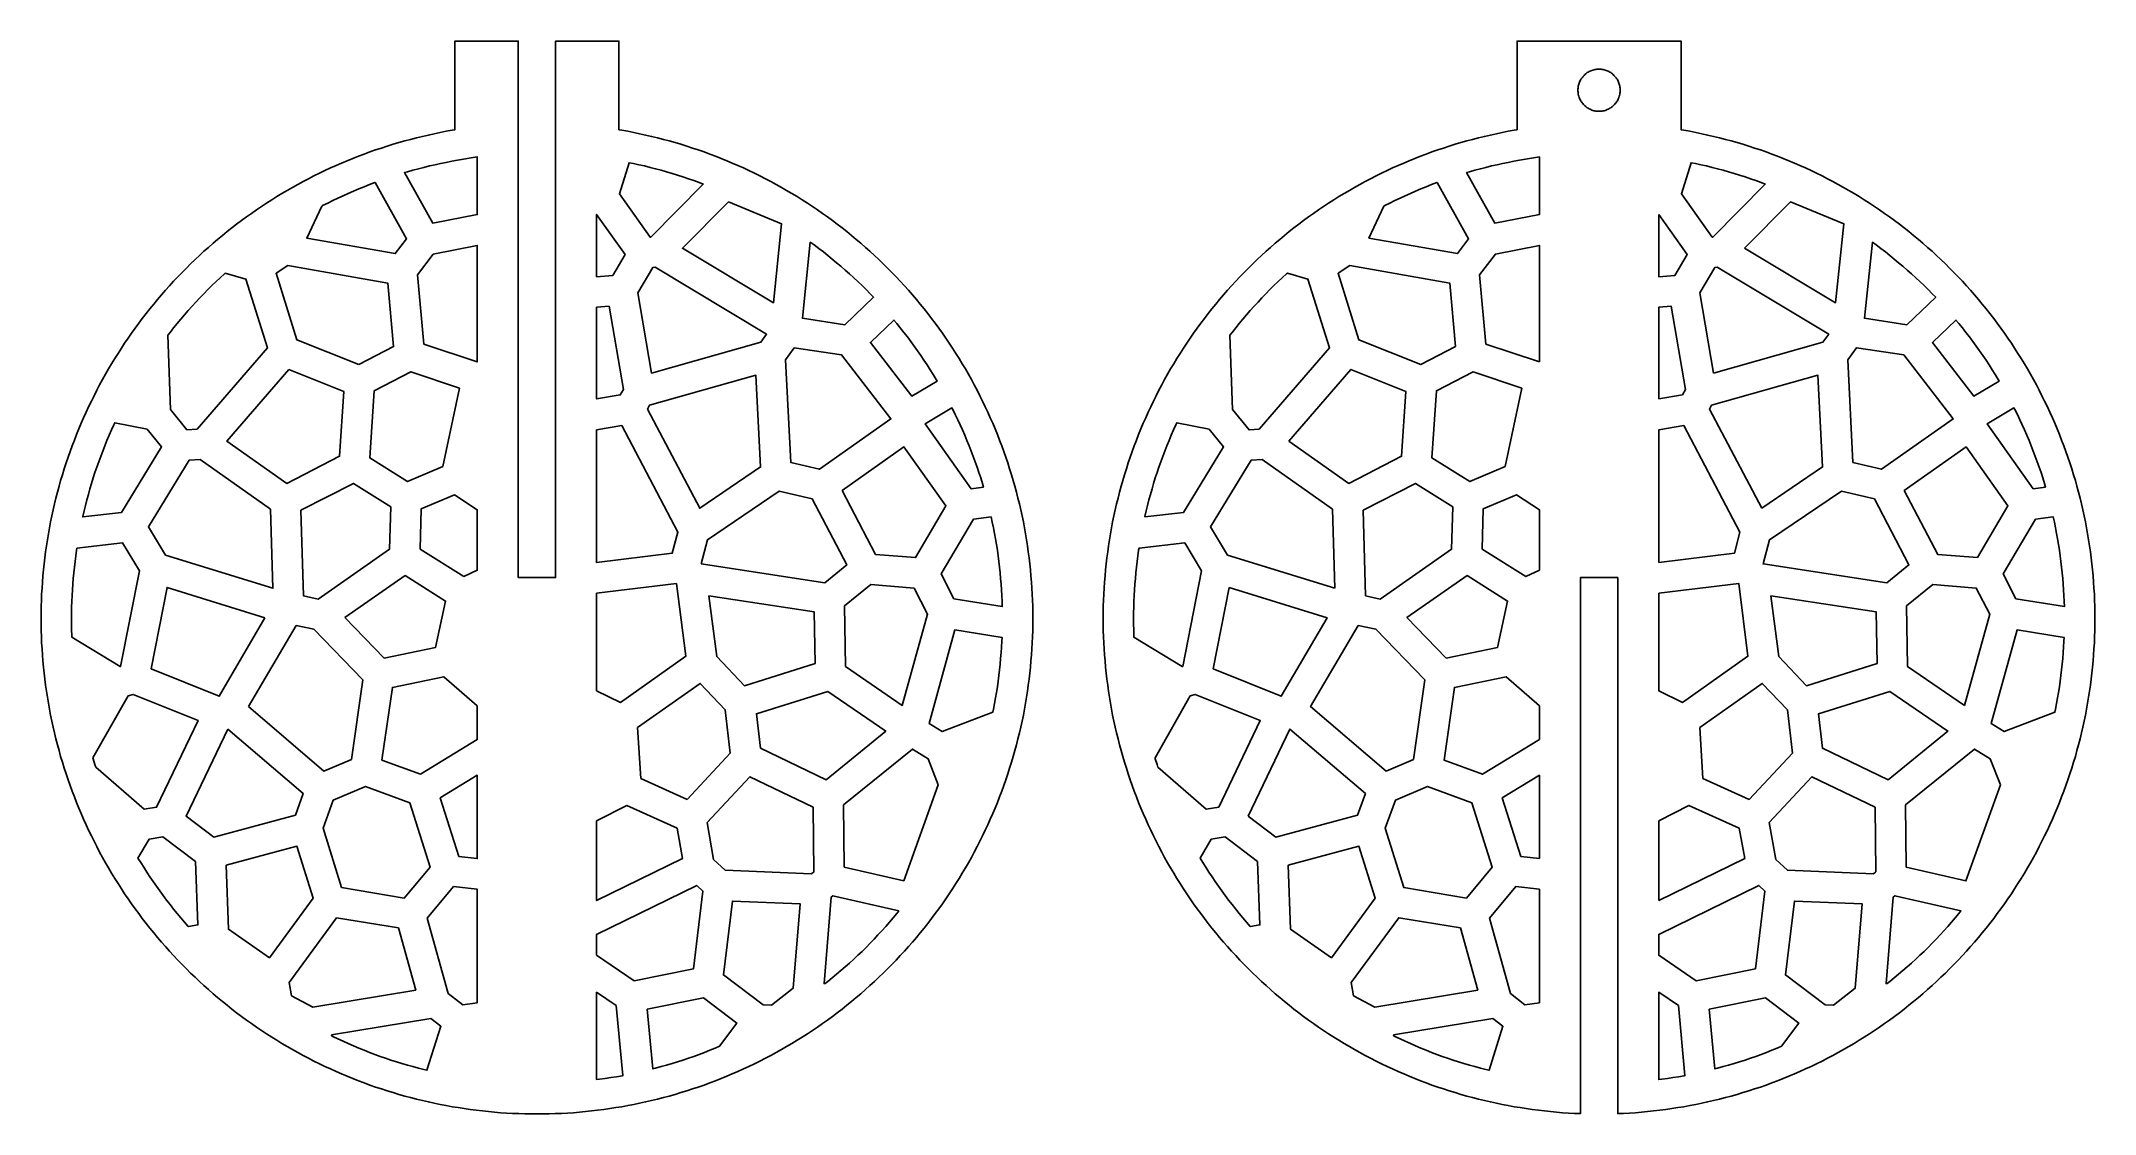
# Model space of a CAD drawing. Header units: millimetres. Extents: x -42 to 133, y -42 to 49.
import ezdxf

# ---------------------------------------------------------------- set-up
doc = ezdxf.new("R2010")
doc.units = ezdxf.units.MM
doc.layers.add('CUT', color=1, linetype='Continuous')

msp = doc.modelspace()

# ---------------------------------------------------------------- linework, layer by layer
at = {"layer": 'CUT'}
for points in [[(42.29, -1.56), (42.27, -2.08), (42.24, -2.6), (42.21, -3.11), (42.16, -3.63), (42.12, -4.15), (42.06, -4.66), (42, -5.18), (41.93, -5.7), (41.86, -6.21), (41.78, -6.72), (41.7, -7.24), (41.61, -7.75), (41.51, -8.26), (41.4, -8.76), (41.29, -9.27), (41.17, -9.78), (41.05, -10.28), (40.92, -10.79), (40.79, -11.29), (40.65, -11.79), (40.5, -12.28), (40.34, -12.78), (40.18, -13.28), (40.02, -13.77), (39.85, -14.26), (39.67, -14.75), (39.48, -15.23), (39.29, -15.71), (39.1, -16.2), (38.9, -16.67), (38.69, -17.15), (38.48, -17.62), (38.26, -18.09), (38.03, -18.56), (37.8, -19.03), (37.56, -19.49), (37.32, -19.95), (37.08, -20.41), (36.82, -20.86), (36.56, -21.31), (36.3, -21.76), (36.03, -22.2), (35.75, -22.64), (35.47, -23.08), (35.19, -23.51), (34.9, -23.94), (34.6, -24.37), (34.3, -24.79), (33.99, -25.21), (33.68, -25.63), (33.36, -26.04), (33.04, -26.44), (32.71, -26.85), (32.38, -27.25), (32.05, -27.64), (31.7, -28.03), (31.36, -28.42), (31.01, -28.8), (30.65, -29.18), (30.29, -29.56), (29.92, -29.92), (29.56, -30.29), (29.18, -30.65), (28.8, -31.01), (28.42, -31.36), (28.03, -31.7), (27.64, -32.05), (27.25, -32.38), (26.85, -32.71), (26.44, -33.04), (26.04, -33.36), (25.63, -33.68), (25.21, -33.99), (24.79, -34.3), (24.37, -34.6), (23.94, -34.9), (23.51, -35.19), (23.08, -35.47), (22.64, -35.75), (22.2, -36.03), (21.76, -36.3), (21.31, -36.56), (20.86, -36.82), (20.41, -37.08), (19.95, -37.32), (19.49, -37.56), (19.03, -37.8), (18.56, -38.03), (18.09, -38.26), (17.62, -38.48), (17.15, -38.69), (16.67, -38.9), (16.2, -39.1), (15.71, -39.29), (15.23, -39.48), (14.75, -39.67), (14.26, -39.85), (13.77, -40.02), (13.28, -40.18), (12.78, -40.34), (12.28, -40.5), (11.79, -40.65), (11.29, -40.79), (10.79, -40.92), (10.28, -41.05), (9.78, -41.17), (9.27, -41.29), (8.76, -41.4), (8.26, -41.51), (7.75, -41.61), (7.24, -41.7), (6.72, -41.78), (6.21, -41.86), (5.7, -41.93), (5.18, -42), (4.66, -42.06), (4.15, -42.12), (3.63, -42.16), (3.11, -42.21), (2.6, -42.24), (2.08, -42.27), (1.56, -42.29), (1.04, -42.31), (0.52, -42.32), (0, -42.32), (-0.52, -42.32), (-1.04, -42.31), (-1.56, -42.29), (-2.08, -42.27), (-2.6, -42.24), (-3.11, -42.21), (-3.63, -42.16), (-4.15, -42.12), (-4.66, -42.06), (-5.18, -42), (-5.7, -41.93), (-6.21, -41.86), (-6.72, -41.78), (-7.24, -41.7), (-7.75, -41.61), (-8.26, -41.51), (-8.76, -41.4), (-9.27, -41.29), (-9.78, -41.17), (-10.28, -41.05), (-10.79, -40.92), (-11.29, -40.79), (-11.79, -40.65), (-12.28, -40.5), (-12.78, -40.34), (-13.28, -40.18), (-13.77, -40.02), (-14.26, -39.85), (-14.75, -39.67), (-15.23, -39.48), (-15.71, -39.29), (-16.2, -39.1), (-16.67, -38.9), (-17.15, -38.69), (-17.62, -38.48), (-18.09, -38.26), (-18.56, -38.03), (-19.03, -37.8), (-19.49, -37.56), (-19.95, -37.32), (-20.41, -37.08), (-20.86, -36.82), (-21.31, -36.56), (-21.76, -36.3), (-22.2, -36.03), (-22.64, -35.75), (-23.08, -35.47), (-23.51, -35.19), (-23.94, -34.9), (-24.37, -34.6), (-24.79, -34.3), (-25.21, -33.99), (-25.63, -33.68), (-26.04, -33.36), (-26.44, -33.04), (-26.85, -32.71), (-27.25, -32.38), (-27.64, -32.05), (-28.03, -31.7), (-28.42, -31.36), (-28.8, -31.01), (-29.18, -30.65), (-29.56, -30.29), (-29.92, -29.92), (-30.29, -29.56), (-30.65, -29.18), (-31.01, -28.8), (-31.36, -28.42), (-31.7, -28.03), (-32.05, -27.64), (-32.38, -27.25), (-32.71, -26.85), (-33.04, -26.44), (-33.36, -26.04), (-33.68, -25.63), (-33.99, -25.21), (-34.3, -24.79), (-34.6, -24.37), (-34.9, -23.94), (-35.19, -23.51), (-35.47, -23.08), (-35.75, -22.64), (-36.03, -22.2), (-36.3, -21.76), (-36.56, -21.31), (-36.82, -20.86), (-37.08, -20.41), (-37.32, -19.95), (-37.56, -19.49), (-37.8, -19.03), (-38.03, -18.56), (-38.26, -18.09), (-38.48, -17.62), (-38.69, -17.15), (-38.9, -16.67), (-39.1, -16.2), (-39.29, -15.71), (-39.48, -15.23), (-39.67, -14.75), (-39.85, -14.26), (-40.02, -13.77), (-40.18, -13.28), (-40.34, -12.78), (-40.5, -12.28), (-40.65, -11.79), (-40.79, -11.29), (-40.92, -10.79), (-41.05, -10.28), (-41.17, -9.78), (-41.29, -9.27), (-41.4, -8.76), (-41.51, -8.26), (-41.61, -7.75), (-41.7, -7.24), (-41.78, -6.72), (-41.86, -6.21), (-41.93, -5.7), (-42, -5.18), (-42.06, -4.66), (-42.12, -4.15), (-42.16, -3.63), (-42.21, -3.11), (-42.24, -2.6), (-42.27, -2.08), (-42.29, -1.56), (-42.31, -1.04), (-42.32, -0.52), (-42.32, 0), (-42.32, 0.52), (-42.31, 1.04), (-42.29, 1.56), (-42.27, 2.08), (-42.24, 2.6), (-42.21, 3.11), (-42.16, 3.63), (-42.12, 4.15), (-42.06, 4.66), (-42, 5.18), (-41.93, 5.7), (-41.86, 6.21), (-41.78, 6.72), (-41.7, 7.24), (-41.61, 7.75), (-41.51, 8.26), (-41.4, 8.76), (-41.29, 9.27), (-41.17, 9.78), (-41.05, 10.28), (-40.92, 10.79), (-40.79, 11.29), (-40.65, 11.79), (-40.5, 12.28), (-40.34, 12.78), (-40.18, 13.28), (-40.02, 13.77), (-39.85, 14.26), (-39.67, 14.75), (-39.48, 15.23), (-39.29, 15.71), (-39.1, 16.2), (-38.9, 16.67), (-38.69, 17.15), (-38.48, 17.62), (-38.26, 18.09), (-38.03, 18.56), (-37.8, 19.03), (-37.56, 19.49), (-37.32, 19.95), (-37.08, 20.41), (-36.82, 20.86), (-36.56, 21.31), (-36.3, 21.76), (-36.03, 22.2), (-35.75, 22.64), (-35.47, 23.08), (-35.19, 23.51), (-34.9, 23.94), (-34.6, 24.37), (-34.3, 24.79), (-33.99, 25.21), (-33.68, 25.63), (-33.36, 26.04), (-33.04, 26.44), (-32.71, 26.85), (-32.38, 27.25), (-32.05, 27.64), (-31.7, 28.03), (-31.36, 28.42), (-31.01, 28.8), (-30.65, 29.18), (-30.29, 29.56), (-29.92, 29.92), (-29.56, 30.29), (-29.18, 30.65), (-28.8, 31.01), (-28.42, 31.36), (-28.03, 31.7), (-27.64, 32.05), (-27.25, 32.38), (-26.85, 32.71), (-26.44, 33.04), (-26.04, 33.36), (-25.63, 33.68), (-25.21, 33.99), (-24.79, 34.3), (-24.37, 34.6), (-23.94, 34.9), (-23.51, 35.19), (-23.08, 35.47), (-22.64, 35.75), (-22.2, 36.03), (-21.76, 36.3), (-21.31, 36.56), (-20.86, 36.82), (-20.41, 37.08), (-19.95, 37.32), (-19.49, 37.56), (-19.03, 37.8), (-18.56, 38.03), (-18.09, 38.26), (-17.62, 38.48), (-17.15, 38.69), (-16.67, 38.9), (-16.2, 39.1), (-15.71, 39.29), (-15.23, 39.48), (-14.75, 39.67), (-14.26, 39.85), (-13.77, 40.02), (-13.28, 40.18), (-12.78, 40.34), (-12.28, 40.5), (-11.79, 40.65), (-11.29, 40.79), (-10.79, 40.92), (-10.28, 41.05), (-9.78, 41.17), (-9.27, 41.29), (-8.76, 41.4), (-8.26, 41.51), (-7.75, 41.61), (-7.24, 41.7), (-7, 41.74), (-7, 49.32), (-1.59, 49.32), (-1.59, 3.5), (1.59, 3.5), (1.59, 49.32), (7, 49.32), (7, 41.74), (7.24, 41.7), (7.75, 41.61), (8.26, 41.51), (8.76, 41.4), (9.27, 41.29), (9.78, 41.17), (10.28, 41.05), (10.79, 40.92), (11.29, 40.79), (11.79, 40.65), (12.28, 40.5), (12.78, 40.34), (13.28, 40.18), (13.77, 40.02), (14.26, 39.85), (14.75, 39.67), (15.23, 39.48), (15.71, 39.29), (16.2, 39.1), (16.67, 38.9), (17.15, 38.69), (17.62, 38.48), (18.09, 38.26), (18.56, 38.03), (19.03, 37.8), (19.49, 37.56), (19.95, 37.32), (20.41, 37.08), (20.86, 36.82), (21.31, 36.56), (21.76, 36.3), (22.2, 36.03), (22.64, 35.75), (23.08, 35.47), (23.51, 35.19), (23.94, 34.9), (24.37, 34.6), (24.79, 34.3), (25.21, 33.99), (25.63, 33.68), (26.04, 33.36), (26.44, 33.04), (26.85, 32.71), (27.25, 32.38), (27.64, 32.05), (28.03, 31.7), (28.42, 31.36), (28.8, 31.01), (29.18, 30.65), (29.56, 30.29), (29.92, 29.92), (30.29, 29.56), (30.65, 29.18), (31.01, 28.8), (31.36, 28.42), (31.7, 28.03), (32.05, 27.64), (32.38, 27.25), (32.71, 26.85), (33.04, 26.44), (33.36, 26.04), (33.68, 25.63), (33.99, 25.21), (34.3, 24.79), (34.6, 24.37), (34.9, 23.94), (35.19, 23.51), (35.47, 23.08), (35.75, 22.64), (36.03, 22.2), (36.3, 21.76), (36.56, 21.31), (36.82, 20.86), (37.08, 20.41), (37.32, 19.95), (37.56, 19.49), (37.8, 19.03), (38.03, 18.56), (38.26, 18.09), (38.48, 17.62), (38.69, 17.15), (38.9, 16.67), (39.1, 16.2), (39.29, 15.71), (39.48, 15.23), (39.67, 14.75), (39.85, 14.26), (40.02, 13.77), (40.18, 13.28), (40.34, 12.78), (40.5, 12.28), (40.65, 11.79), (40.79, 11.29), (40.92, 10.79), (41.05, 10.28), (41.17, 9.78), (41.29, 9.27), (41.4, 8.76), (41.51, 8.26), (41.61, 7.75), (41.7, 7.24), (41.78, 6.72), (41.86, 6.21), (41.93, 5.7), (42, 5.18), (42.06, 4.66), (42.12, 4.15), (42.16, 3.63), (42.21, 3.11), (42.24, 2.6), (42.27, 2.08), (42.29, 1.56), (42.31, 1.04), (42.32, 0.52), (42.32, 0), (42.32, -0.52), (42.31, -1.04), (42.29, -1.56)], [(132.91, -2.08), (132.88, -2.6), (132.85, -3.11), (132.8, -3.63), (132.76, -4.15), (132.7, -4.66), (132.64, -5.18), (132.57, -5.7), (132.5, -6.21), (132.42, -6.72), (132.34, -7.24), (132.25, -7.75), (132.15, -8.26), (132.04, -8.76), (131.93, -9.27), (131.81, -9.78), (131.69, -10.28), (131.56, -10.79), (131.43, -11.29), (131.29, -11.79), (131.14, -12.28), (130.98, -12.78), (130.82, -13.28), (130.66, -13.77), (130.49, -14.26), (130.31, -14.75), (130.12, -15.23), (129.93, -15.71), (129.74, -16.2), (129.54, -16.67), (129.33, -17.15), (129.12, -17.62), (128.9, -18.09), (128.67, -18.56), (128.44, -19.03), (128.2, -19.49), (127.96, -19.95), (127.72, -20.41), (127.46, -20.86), (127.2, -21.31), (126.94, -21.76), (126.67, -22.2), (126.39, -22.64), (126.11, -23.08), (125.83, -23.51), (125.54, -23.94), (125.24, -24.37), (124.94, -24.79), (124.63, -25.21), (124.32, -25.63), (124, -26.04), (123.68, -26.44), (123.35, -26.85), (123.02, -27.25), (122.69, -27.64), (122.34, -28.03), (122, -28.42), (121.65, -28.8), (121.29, -29.18), (120.93, -29.56), (120.56, -29.92), (120.2, -30.29), (119.82, -30.65), (119.44, -31.01), (119.06, -31.36), (118.67, -31.7), (118.28, -32.05), (117.89, -32.38), (117.49, -32.71), (117.08, -33.04), (116.68, -33.36), (116.27, -33.68), (115.85, -33.99), (115.43, -34.3), (115.01, -34.6), (114.58, -34.9), (114.15, -35.19), (113.72, -35.47), (113.28, -35.75), (112.84, -36.03), (112.4, -36.3), (111.95, -36.56), (111.5, -36.82), (111.05, -37.08), (110.59, -37.32), (110.13, -37.56), (109.67, -37.8), (109.2, -38.03), (108.73, -38.26), (108.26, -38.48), (107.79, -38.69), (107.31, -38.9), (106.84, -39.1), (106.35, -39.29), (105.87, -39.48), (105.39, -39.67), (104.9, -39.85), (104.41, -40.02), (103.92, -40.18), (103.42, -40.34), (102.92, -40.5), (102.43, -40.65), (101.93, -40.79), (101.43, -40.92), (100.92, -41.05), (100.42, -41.17), (99.91, -41.29), (99.4, -41.4), (98.9, -41.51), (98.39, -41.61), (97.88, -41.7), (97.36, -41.78), (96.85, -41.86), (96.34, -41.93), (95.82, -42), (95.3, -42.06), (94.79, -42.12), (94.27, -42.16), (93.75, -42.21), (93.24, -42.24), (92.72, -42.27), (92.23, -42.29), (92.23, 3.5), (89.05, 3.5), (89.05, -42.29), (88.56, -42.27), (88.04, -42.24), (87.53, -42.21), (87.01, -42.16), (86.49, -42.12), (85.98, -42.06), (85.46, -42), (84.94, -41.93), (84.43, -41.86), (83.92, -41.78), (83.4, -41.7), (82.89, -41.61), (82.38, -41.51), (81.88, -41.4), (81.37, -41.29), (80.86, -41.17), (80.36, -41.05), (79.85, -40.92), (79.35, -40.79), (78.85, -40.65), (78.36, -40.5), (77.86, -40.34), (77.36, -40.18), (76.87, -40.02), (76.38, -39.85), (75.89, -39.67), (75.41, -39.48), (74.93, -39.29), (74.44, -39.1), (73.97, -38.9), (73.49, -38.69), (73.02, -38.48), (72.55, -38.26), (72.08, -38.03), (71.61, -37.8), (71.15, -37.56), (70.69, -37.32), (70.23, -37.08), (69.78, -36.82), (69.33, -36.56), (68.88, -36.3), (68.44, -36.03), (68, -35.75), (67.56, -35.47), (67.13, -35.19), (66.7, -34.9), (66.27, -34.6), (65.85, -34.3), (65.43, -33.99), (65.01, -33.68), (64.6, -33.36), (64.2, -33.04), (63.79, -32.71), (63.39, -32.38), (63, -32.05), (62.61, -31.7), (62.22, -31.36), (61.84, -31.01), (61.46, -30.65), (61.08, -30.29), (60.72, -29.92), (60.35, -29.56), (59.99, -29.18), (59.63, -28.8), (59.28, -28.42), (58.94, -28.03), (58.59, -27.64), (58.26, -27.25), (57.93, -26.85), (57.6, -26.44), (57.28, -26.04), (56.96, -25.63), (56.65, -25.21), (56.34, -24.79), (56.04, -24.37), (55.74, -23.94), (55.45, -23.51), (55.17, -23.08), (54.89, -22.64), (54.61, -22.2), (54.34, -21.76), (54.08, -21.31), (53.82, -20.86), (53.56, -20.41), (53.32, -19.95), (53.08, -19.49), (52.84, -19.03), (52.61, -18.56), (52.38, -18.09), (52.16, -17.62), (51.95, -17.15), (51.74, -16.67), (51.54, -16.2), (51.35, -15.71), (51.16, -15.23), (50.97, -14.75), (50.79, -14.26), (50.62, -13.77), (50.46, -13.28), (50.3, -12.78), (50.14, -12.28), (49.99, -11.79), (49.85, -11.29), (49.72, -10.79), (49.59, -10.28), (49.47, -9.78), (49.35, -9.27), (49.24, -8.76), (49.13, -8.26), (49.03, -7.75), (48.94, -7.24), (48.86, -6.72), (48.78, -6.21), (48.71, -5.7), (48.64, -5.18), (48.58, -4.66), (48.52, -4.15), (48.48, -3.63), (48.43, -3.11), (48.4, -2.6), (48.37, -2.08), (48.35, -1.56), (48.33, -1.04), (48.32, -0.52), (48.32, 0), (48.32, 0.52), (48.33, 1.04), (48.35, 1.56), (48.37, 2.08), (48.4, 2.6), (48.43, 3.11), (48.48, 3.63), (48.52, 4.15), (48.58, 4.66), (48.64, 5.18), (48.71, 5.7), (48.78, 6.21), (48.86, 6.72), (48.94, 7.24), (49.03, 7.75), (49.13, 8.26), (49.24, 8.76), (49.35, 9.27), (49.47, 9.78), (49.59, 10.28), (49.72, 10.79), (49.85, 11.29), (49.99, 11.79), (50.14, 12.28), (50.3, 12.78), (50.46, 13.28), (50.62, 13.77), (50.79, 14.26), (50.97, 14.75), (51.16, 15.23), (51.35, 15.71), (51.54, 16.2), (51.74, 16.67), (51.95, 17.15), (52.16, 17.62), (52.38, 18.09), (52.61, 18.56), (52.84, 19.03), (53.08, 19.49), (53.32, 19.95), (53.56, 20.41), (53.82, 20.86), (54.08, 21.31), (54.34, 21.76), (54.61, 22.2), (54.89, 22.64), (55.17, 23.08), (55.45, 23.51), (55.74, 23.94), (56.04, 24.37), (56.34, 24.79), (56.65, 25.21), (56.96, 25.63), (57.28, 26.04), (57.6, 26.44), (57.93, 26.85), (58.26, 27.25), (58.59, 27.64), (58.94, 28.03), (59.28, 28.42), (59.63, 28.8), (59.99, 29.18), (60.35, 29.56), (60.72, 29.92), (61.08, 30.29), (61.46, 30.65), (61.84, 31.01), (62.22, 31.36), (62.61, 31.7), (63, 32.05), (63.39, 32.38), (63.79, 32.71), (64.2, 33.04), (64.6, 33.36), (65.01, 33.68), (65.43, 33.99), (65.85, 34.3), (66.27, 34.6), (66.7, 34.9), (67.13, 35.19), (67.56, 35.47), (68, 35.75), (68.44, 36.03), (68.88, 36.3), (69.33, 36.56), (69.78, 36.82), (70.23, 37.08), (70.69, 37.32), (71.15, 37.56), (71.61, 37.8), (72.08, 38.03), (72.55, 38.26), (73.02, 38.48), (73.49, 38.69), (73.97, 38.9), (74.44, 39.1), (74.93, 39.29), (75.41, 39.48), (75.89, 39.67), (76.38, 39.85), (76.87, 40.02), (77.36, 40.18), (77.86, 40.34), (78.36, 40.5), (78.85, 40.65), (79.35, 40.79), (79.85, 40.92), (80.36, 41.05), (80.86, 41.17), (81.37, 41.29), (81.88, 41.4), (82.38, 41.51), (82.89, 41.61), (83.4, 41.7), (83.64, 41.74), (83.64, 49.32), (97.64, 49.32), (97.64, 41.74), (97.88, 41.7), (98.39, 41.61), (98.9, 41.51), (99.4, 41.4), (99.91, 41.29), (100.42, 41.17), (100.92, 41.05), (101.43, 40.92), (101.93, 40.79), (102.43, 40.65), (102.92, 40.5), (103.42, 40.34), (103.92, 40.18), (104.41, 40.02), (104.9, 39.85), (105.39, 39.67), (105.87, 39.48), (106.35, 39.29), (106.84, 39.1), (107.31, 38.9), (107.79, 38.69), (108.26, 38.48), (108.73, 38.26), (109.2, 38.03), (109.67, 37.8), (110.13, 37.56), (110.59, 37.32), (111.05, 37.08), (111.5, 36.82), (111.95, 36.56), (112.4, 36.3), (112.84, 36.03), (113.28, 35.75), (113.72, 35.47), (114.15, 35.19), (114.58, 34.9), (115.01, 34.6), (115.43, 34.3), (115.85, 33.99), (116.27, 33.68), (116.68, 33.36), (117.08, 33.04), (117.49, 32.71), (117.89, 32.38), (118.28, 32.05), (118.67, 31.7), (119.06, 31.36), (119.44, 31.01), (119.82, 30.65), (120.2, 30.29), (120.56, 29.92), (120.93, 29.56), (121.29, 29.18), (121.65, 28.8), (122, 28.42), (122.34, 28.03), (122.69, 27.64), (123.02, 27.25), (123.35, 26.85), (123.68, 26.44), (124, 26.04), (124.32, 25.63), (124.63, 25.21), (124.94, 24.79), (125.24, 24.37), (125.54, 23.94), (125.83, 23.51), (126.11, 23.08), (126.39, 22.64), (126.67, 22.2), (126.94, 21.76), (127.2, 21.31), (127.46, 20.86), (127.72, 20.41), (127.96, 19.95), (128.2, 19.49), (128.44, 19.03), (128.67, 18.56), (128.9, 18.09), (129.12, 17.62), (129.33, 17.15), (129.54, 16.67), (129.74, 16.2), (129.93, 15.71), (130.12, 15.23), (130.31, 14.75), (130.49, 14.26), (130.66, 13.77), (130.82, 13.28), (130.98, 12.78), (131.14, 12.28), (131.29, 11.79), (131.43, 11.29), (131.56, 10.79), (131.69, 10.28), (131.81, 9.78), (131.93, 9.27), (132.04, 8.76), (132.15, 8.26), (132.25, 7.75), (132.34, 7.24), (132.42, 6.72), (132.5, 6.21), (132.57, 5.7), (132.64, 5.18), (132.7, 4.66), (132.76, 4.15), (132.8, 3.63), (132.85, 3.11), (132.88, 2.6), (132.91, 2.08), (132.93, 1.56), (132.95, 1.04), (132.96, 0.52), (132.96, 0), (132.96, -0.52), (132.95, -1.04), (132.93, -1.56), (132.91, -2.08)], [(92.44, 45.21), (92.43, 45.3), (92.42, 45.38), (92.41, 45.47), (92.39, 45.56), (92.36, 45.64), (92.33, 45.73), (92.3, 45.81), (92.27, 45.89), (92.23, 45.97), (92.18, 46.05), (92.14, 46.12), (92.09, 46.19), (92.03, 46.26), (91.97, 46.33), (91.91, 46.39), (91.85, 46.45), (91.78, 46.51), (91.71, 46.57), (91.64, 46.62), (91.57, 46.66), (91.49, 46.71), (91.41, 46.75), (91.33, 46.78), (91.25, 46.81), (91.16, 46.84), (91.08, 46.87), (90.99, 46.89), (90.9, 46.9), (90.82, 46.91), (90.73, 46.92), (90.64, 46.92), (90.55, 46.92), (90.46, 46.91), (90.38, 46.9), (90.29, 46.89), (90.2, 46.87), (90.12, 46.84), (90.03, 46.81), (89.95, 46.78), (89.87, 46.75), (89.79, 46.71), (89.71, 46.66), (89.64, 46.62), (89.57, 46.57), (89.5, 46.51), (89.43, 46.45), (89.37, 46.39), (89.31, 46.33), (89.25, 46.26), (89.19, 46.19), (89.14, 46.12), (89.1, 46.05), (89.05, 45.97), (89.01, 45.89), (88.98, 45.81), (88.95, 45.73), (88.92, 45.64), (88.89, 45.56), (88.87, 45.47), (88.86, 45.38), (88.85, 45.3), (88.84, 45.21), (88.84, 45.12), (88.84, 45.03), (88.85, 44.94), (88.86, 44.86), (88.87, 44.77), (88.89, 44.68), (88.92, 44.6), (88.95, 44.51), (88.98, 44.43), (89.01, 44.35), (89.05, 44.27), (89.1, 44.19), (89.14, 44.12), (89.19, 44.05), (89.25, 43.98), (89.31, 43.91), (89.37, 43.85), (89.43, 43.79), (89.5, 43.73), (89.57, 43.67), (89.64, 43.62), (89.71, 43.58), (89.79, 43.53), (89.87, 43.49), (89.95, 43.46), (90.03, 43.43), (90.12, 43.4), (90.2, 43.37), (90.29, 43.35), (90.38, 43.34), (90.46, 43.33), (90.55, 43.32), (90.64, 43.32), (90.73, 43.32), (90.82, 43.33), (90.9, 43.34), (90.99, 43.35), (91.08, 43.37), (91.16, 43.4), (91.25, 43.43), (91.33, 43.46), (91.41, 43.49), (91.49, 43.53), (91.57, 43.58), (91.64, 43.62), (91.71, 43.67), (91.78, 43.73), (91.85, 43.79), (91.91, 43.85), (91.97, 43.91), (92.03, 43.98), (92.09, 44.05), (92.14, 44.12), (92.18, 44.19), (92.23, 44.27), (92.27, 44.35), (92.3, 44.43), (92.33, 44.51), (92.36, 44.6), (92.39, 44.68), (92.41, 44.77), (92.42, 44.86), (92.43, 44.94), (92.44, 45.03), (92.44, 45.12), (92.44, 45.21)], [(-10.12, 38.41), (-10.59, 38.28), (-11.06, 38.15), (-11.31, 38.08), (-8.9, 33.77), (-5.09, 34.5), (-5.09, 39.42), (-6.79, 39.14), (-7.27, 39.05), (-7.75, 38.96), (-8.23, 38.86), (-8.7, 38.75), (-9.18, 38.65), (-9.65, 38.53), (-10.12, 38.41)], [(9.65, 38.53), (9.18, 38.65), (8.7, 38.75), (8.23, 38.86), (7.86, 38.93), (7.03, 36.26), (9.66, 32.57), (9.71, 32.57), (14.19, 37.1), (13.84, 37.23), (13.38, 37.4), (12.92, 37.56), (12.46, 37.72), (12, 37.87), (11.53, 38.01), (11.06, 38.15), (10.59, 38.28), (10.12, 38.41), (9.65, 38.53)], [(80.05, 38.28), (79.58, 38.15), (79.33, 38.08), (81.74, 33.77), (85.55, 34.5), (85.55, 39.42), (83.85, 39.14), (83.37, 39.05), (82.89, 38.96), (82.41, 38.86), (81.94, 38.75), (81.46, 38.65), (80.99, 38.53), (80.52, 38.41), (80.05, 38.28)], [(99.82, 38.65), (99.34, 38.75), (98.87, 38.86), (98.5, 38.93), (97.67, 36.26), (100.3, 32.57), (100.35, 32.57), (104.83, 37.1), (104.48, 37.23), (104.02, 37.4), (103.56, 37.56), (103.1, 37.72), (102.64, 37.87), (102.17, 38.01), (101.7, 38.15), (101.23, 38.28), (100.76, 38.41), (100.29, 38.53), (99.82, 38.65)], [(-16.54, 36.11), (-16.98, 35.91), (-17.42, 35.7), (-17.86, 35.48), (-18.29, 35.26), (-18.36, 35.22), (-19.64, 32.49), (-12.09, 31.16), (-11.13, 32.42), (-13.82, 37.24), (-13.84, 37.23), (-14.3, 37.06), (-14.75, 36.88), (-15.2, 36.7), (-15.65, 36.51), (-16.1, 36.31), (-16.54, 36.11)], [(73.66, 35.91), (73.22, 35.7), (72.78, 35.48), (72.35, 35.26), (72.28, 35.22), (71, 32.49), (78.55, 31.16), (79.51, 32.42), (76.82, 37.24), (76.8, 37.23), (76.34, 37.06), (75.89, 36.88), (75.44, 36.7), (74.99, 36.51), (74.54, 36.31), (74.1, 36.11), (73.66, 35.91)], [(16.35, 35.58), (12.42, 31.62), (20.18, 26.96), (20.88, 33.72), (16.35, 35.58)], [(103.06, 31.62), (110.82, 26.96), (111.52, 33.72), (106.99, 35.58), (103.06, 31.62)], [(7.52, 31.08), (5.09, 34.51), (5.09, 29.19), (6.47, 29.3), (7.52, 31.08)], [(95.73, 34.51), (95.73, 29.19), (97.11, 29.3), (98.16, 31.08), (95.73, 34.51)], [(-9.65, 23.44), (-5.09, 21.91), (-5.09, 31.86), (-8.85, 31.13), (-10.19, 29.36), (-9.65, 23.44)], [(25.2, 30.7), (24.82, 31.01), (24.44, 31.31), (24.05, 31.61), (23.66, 31.9), (23.33, 32.14), (22.65, 25.64), (26.28, 25.09), (28.73, 27.43), (28.43, 27.74), (28.09, 28.09), (27.74, 28.43), (27.39, 28.77), (27.03, 29.1), (26.67, 29.43), (26.31, 29.76), (25.94, 30.08), (25.57, 30.39), (25.2, 30.7)], [(85.55, 21.91), (85.55, 31.86), (81.79, 31.13), (80.45, 29.36), (80.99, 23.44), (85.55, 21.91)], [(115.46, 31.01), (115.08, 31.31), (114.69, 31.61), (114.3, 31.9), (113.97, 32.14), (113.29, 25.64), (116.92, 25.09), (119.37, 27.43), (119.07, 27.74), (118.73, 28.09), (118.38, 28.43), (118.03, 28.77), (117.67, 29.1), (117.31, 29.43), (116.95, 29.76), (116.58, 30.08), (116.21, 30.39), (115.84, 30.7), (115.46, 31.01)], [(-15.2, 21.69), (-12.24, 23.23), (-12.74, 28.64), (-21.26, 30.14), (-22.27, 29.48), (-20.5, 23.8), (-15.2, 21.69)], [(8.61, 27.8), (9.78, 20.96), (19.11, 23.59), (19.6, 24.28), (10.08, 30), (9.88, 29.97), (8.61, 27.8)], [(78.4, 23.23), (77.9, 28.64), (69.38, 30.14), (68.37, 29.48), (70.14, 23.8), (75.44, 21.69), (78.4, 23.23)], [(100.42, 20.96), (109.75, 23.59), (110.24, 24.28), (100.72, 30), (100.52, 29.97), (99.25, 27.8), (100.42, 20.96)], [(-30.39, 25.57), (-30.7, 25.2), (-31.01, 24.82), (-31.31, 24.44), (-31.5, 24.19), (-31.28, 17.85), (-29.87, 16.1), (-29.01, 16.16), (-23.01, 23.13), (-24.84, 28.98), (-26.6, 29.49), (-26.67, 29.43), (-27.03, 29.1), (-27.39, 28.77), (-27.74, 28.43), (-28.09, 28.09), (-28.43, 27.74), (-28.77, 27.39), (-29.1, 27.03), (-29.43, 26.67), (-29.76, 26.31), (-30.08, 25.94), (-30.39, 25.57)], [(59.94, 25.2), (59.63, 24.82), (59.33, 24.44), (59.14, 24.19), (59.36, 17.85), (60.77, 16.1), (61.63, 16.16), (67.63, 23.13), (65.8, 28.98), (64.04, 29.49), (63.97, 29.43), (63.61, 29.1), (63.25, 28.77), (62.9, 28.43), (62.55, 28.09), (62.21, 27.74), (61.87, 27.39), (61.54, 27.03), (61.21, 26.67), (60.88, 26.31), (60.56, 25.94), (60.25, 25.57), (59.94, 25.2)], [(5.09, 26.58), (5.09, 18.75), (7.11, 19.09), (7.38, 19.56), (6.16, 26.67), (5.09, 26.58)], [(95.73, 18.75), (97.75, 19.09), (98.02, 19.56), (96.8, 26.67), (95.73, 26.58), (95.73, 18.75)], [(31.31, 24.44), (31.01, 24.82), (30.7, 25.2), (30.46, 25.49), (28.46, 23.58), (32, 18.98), (34.16, 20.27), (34.07, 20.42), (33.82, 20.84), (33.56, 21.25), (33.29, 21.66), (33.03, 22.07), (32.75, 22.47), (32.47, 22.87), (32.19, 23.27), (31.9, 23.66), (31.61, 24.05), (31.31, 24.44)], [(121.65, 24.82), (121.34, 25.2), (121.1, 25.49), (119.1, 23.58), (122.64, 18.98), (124.8, 20.27), (124.71, 20.42), (124.46, 20.84), (124.2, 21.25), (123.93, 21.66), (123.67, 22.07), (123.39, 22.47), (123.11, 22.87), (122.83, 23.27), (122.54, 23.66), (122.25, 24.05), (121.95, 24.44), (121.65, 24.82)], [(21.22, 22.08), (21.67, 13.32), (24.1, 12.74), (30.21, 17.05), (26, 22.51), (21.96, 23.12), (21.22, 22.08)], [(112.31, 13.32), (114.74, 12.74), (120.85, 17.05), (116.64, 22.51), (112.6, 23.12), (111.86, 22.08), (112.31, 13.32)], [(-21.17, 21.27), (-26.46, 15.14), (-21.36, 11.53), (-16.85, 13.85), (-16.49, 19.4), (-21.17, 21.27)], [(-8.02, 12.98), (-6.6, 19.67), (-10.75, 21.07), (-13.88, 19.45), (-14.26, 13.72), (-11.04, 11.69), (-8.02, 12.98)], [(64.18, 15.14), (69.28, 11.53), (73.79, 13.85), (74.15, 19.4), (69.47, 21.27), (64.18, 15.14)], [(84.04, 19.67), (79.89, 21.07), (76.76, 19.45), (76.38, 13.72), (79.6, 11.69), (82.62, 12.98), (84.04, 19.67)], [(9.42, 17.89), (13.89, 9.41), (19.08, 12.94), (18.68, 20.77), (9.6, 18.21), (9.42, 17.89)], [(104.53, 9.41), (109.72, 12.94), (109.32, 20.77), (100.24, 18.21), (100.06, 17.89), (104.53, 9.41)], [(36.31, 16.1), (36.11, 16.54), (35.91, 16.98), (35.7, 17.42), (35.48, 17.86), (35.41, 17.99), (33.12, 16.62), (37.05, 11.08), (38.1, 11.22), (38.01, 11.53), (37.87, 12), (37.72, 12.46), (37.56, 12.92), (37.4, 13.38), (37.23, 13.84), (37.06, 14.3), (36.88, 14.75), (36.7, 15.2), (36.51, 15.65), (36.31, 16.1)], [(126.75, 16.54), (126.55, 16.98), (126.34, 17.42), (126.12, 17.86), (126.05, 17.99), (123.76, 16.62), (127.69, 11.08), (128.74, 11.22), (128.65, 11.53), (128.51, 12), (128.36, 12.46), (128.2, 12.92), (128.04, 13.38), (127.87, 13.84), (127.7, 14.3), (127.52, 14.75), (127.34, 15.2), (127.15, 15.65), (126.95, 16.1), (126.75, 16.54)], [(-38.75, 8.7), (-38.76, 8.68), (-35.46, 9.06), (-32.04, 14.65), (-33.28, 16.18), (-36.03, 16.72), (-36.11, 16.54), (-36.31, 16.1), (-36.51, 15.65), (-36.7, 15.2), (-36.88, 14.75), (-37.06, 14.3), (-37.23, 13.84), (-37.4, 13.38), (-37.56, 12.92), (-37.72, 12.46), (-37.87, 12), (-38.01, 11.53), (-38.15, 11.06), (-38.28, 10.59), (-38.41, 10.12), (-38.53, 9.65), (-38.65, 9.18), (-38.75, 8.7)], [(5.09, 16.11), (5.09, 4.77), (11.55, 5.57), (12.03, 7.37), (7.23, 16.48), (5.09, 16.11)], [(51.88, 8.68), (55.18, 9.06), (58.6, 14.65), (57.36, 16.18), (54.61, 16.72), (54.53, 16.54), (54.33, 16.1), (54.13, 15.65), (53.94, 15.2), (53.76, 14.75), (53.58, 14.3), (53.41, 13.84), (53.24, 13.38), (53.08, 12.92), (52.92, 12.46), (52.77, 12), (52.63, 11.53), (52.49, 11.06), (52.36, 10.59), (52.23, 10.12), (52.11, 9.65), (51.99, 9.18), (51.89, 8.7), (51.88, 8.68)], [(95.73, 4.77), (102.19, 5.57), (102.67, 7.37), (97.87, 16.48), (95.73, 16.11), (95.73, 4.77)], [(28.9, 5.47), (32.31, 5.2), (34.9, 9.62), (31.32, 14.66), (26.05, 10.93), (28.9, 5.47)], [(122.95, 5.2), (125.54, 9.62), (121.96, 14.66), (116.69, 10.93), (119.54, 5.47), (122.95, 5.2)], [(-31.7, 5.42), (-22.54, 2.58), (-22.74, 9.33), (-28.75, 13.58), (-29.69, 13.51), (-33.16, 7.84), (-31.7, 5.42)], [(68.1, 2.58), (67.9, 9.33), (61.89, 13.58), (60.95, 13.51), (57.48, 7.84), (58.94, 5.42), (68.1, 2.58)], [(-20.14, 9.24), (-19.92, 1.93), (-18.67, 1.66), (-12.58, 5.92), (-12.48, 9.53), (-15.67, 11.53), (-20.14, 9.24)], [(-6.25, 3.58), (-5.09, 4.12), (-5.09, 9.29), (-7.03, 10.57), (-9.89, 9.36), (-9.98, 5.93), (-6.25, 3.58)], [(14, 4.66), (24.56, 3.05), (26.44, 4.57), (23.5, 10.21), (20.68, 10.88), (14.55, 6.72), (14, 4.66)], [(70.72, 1.93), (71.97, 1.66), (78.06, 5.92), (78.16, 9.53), (74.97, 11.53), (70.5, 9.24), (70.72, 1.93)], [(85.55, 4.12), (85.55, 9.29), (83.61, 10.57), (80.75, 9.36), (80.66, 5.93), (84.39, 3.58), (85.55, 4.12)], [(115.2, 3.05), (117.08, 4.57), (114.14, 10.21), (111.32, 10.88), (105.19, 6.72), (104.64, 4.66), (115.2, 3.05)], [(38.96, 7.75), (38.86, 8.23), (38.76, 8.68), (37.25, 8.48), (34.5, 3.8), (35.58, 1.68), (39.71, 1.01), (39.69, 1.46), (39.67, 1.95), (39.65, 2.44), (39.61, 2.92), (39.57, 3.41), (39.53, 3.89), (39.48, 4.38), (39.42, 4.86), (39.36, 5.35), (39.29, 5.83), (39.22, 6.31), (39.14, 6.79), (39.05, 7.27), (38.96, 7.75)], [(129.5, 8.23), (129.4, 8.68), (127.89, 8.48), (125.14, 3.8), (126.22, 1.68), (130.35, 1.01), (130.33, 1.46), (130.31, 1.95), (130.29, 2.44), (130.25, 2.92), (130.21, 3.41), (130.17, 3.89), (130.12, 4.38), (130.06, 4.86), (130, 5.35), (129.93, 5.83), (129.86, 6.31), (129.78, 6.79), (129.69, 7.27), (129.6, 7.75), (129.5, 8.23)], [(-39.72, 0.49), (-39.72, 0), (-39.72, -0.49), (-39.71, -0.97), (-39.69, -1.46), (-39.69, -1.6), (-35.58, -4.1), (-35.53, -4.09), (-33.93, 4.08), (-35.36, 6.46), (-39.26, 6), (-39.29, 5.83), (-39.36, 5.35), (-39.42, 4.86), (-39.48, 4.38), (-39.53, 3.89), (-39.57, 3.41), (-39.61, 2.92), (-39.65, 2.44), (-39.67, 1.95), (-39.69, 1.46), (-39.71, 0.97), (-39.72, 0.49)], [(50.92, 0), (50.92, -0.49), (50.93, -0.97), (50.95, -1.46), (50.95, -1.6), (55.06, -4.1), (55.11, -4.09), (56.71, 4.08), (55.28, 6.46), (51.38, 6), (51.35, 5.83), (51.28, 5.35), (51.22, 4.86), (51.16, 4.38), (51.11, 3.89), (51.07, 3.41), (51.03, 2.92), (50.99, 2.44), (50.97, 1.95), (50.95, 1.46), (50.93, 0.97), (50.92, 0.49), (50.92, 0)], [(-16.39, 0.08), (-13.05, -3.38), (-8.67, -2.48), (-7.8, 1.49), (-11.26, 3.67), (-16.39, 0.08)], [(77.59, -3.38), (81.97, -2.48), (82.84, 1.49), (79.38, 3.67), (74.25, 0.08), (77.59, -3.38)], [(-23.21, 0.06), (-31.56, 2.65), (-32.92, -4.3), (-27.12, -6.64), (-23.21, 0.06)], [(11.92, 3), (5.09, 2.15), (5.09, -6.18), (7.12, -7.17), (12.71, -3.23), (11.92, 3)], [(14.67, 1.93), (15.34, -3.26), (17.7, -5.74), (23.73, -3.85), (23.66, 0.56), (14.67, 1.93)], [(26.33, -4.11), (31.18, -7.43), (33.34, 0.36), (32.19, 2.6), (28.5, 2.89), (26.25, 1.07), (26.33, -4.11)], [(59.08, 2.65), (57.72, -4.3), (63.52, -6.64), (67.43, 0.06), (59.08, 2.65)], [(95.73, 2.15), (95.73, -6.18), (97.76, -7.17), (103.35, -3.23), (102.56, 3), (95.73, 2.15)], [(105.98, -3.26), (108.34, -5.74), (114.37, -3.85), (114.3, 0.56), (105.31, 1.93), (105.98, -3.26)], [(121.82, -7.43), (123.98, 0.36), (122.83, 2.6), (119.14, 2.89), (116.89, 1.07), (116.97, -4.11), (121.82, -7.43)], [(-24.62, -7.53), (-18.18, -13.04), (-15.84, -12.04), (-14.87, -5.24), (-19.04, -0.91), (-20.55, -0.6), (-24.62, -7.53)], [(39.57, -3.41), (39.61, -2.92), (39.65, -2.44), (39.67, -1.95), (39.69, -1.62), (35.67, -0.97), (33.46, -8.97), (34.58, -9.66), (38.9, -8.01), (38.96, -7.75), (39.05, -7.27), (39.14, -6.79), (39.22, -6.31), (39.29, -5.83), (39.36, -5.35), (39.42, -4.86), (39.48, -4.38), (39.53, -3.89), (39.57, -3.41)], [(72.46, -13.04), (74.8, -12.04), (75.77, -5.24), (71.6, -0.91), (70.09, -0.6), (66.02, -7.53), (72.46, -13.04)], [(130.25, -2.92), (130.29, -2.44), (130.31, -1.95), (130.33, -1.62), (126.31, -0.97), (124.1, -8.97), (125.22, -9.66), (129.54, -8.01), (129.6, -7.75), (129.69, -7.27), (129.78, -6.79), (129.86, -6.31), (129.93, -5.83), (130, -5.35), (130.06, -4.86), (130.12, -4.38), (130.17, -3.89), (130.21, -3.41), (130.25, -2.92)], [(-9.95, -13.31), (-5.09, -10.34), (-5.09, -7.47), (-7.94, -4.99), (-12.34, -5.89), (-13.23, -12.1), (-9.95, -13.31)], [(85.55, -10.34), (85.55, -7.47), (82.7, -4.99), (78.3, -5.89), (77.41, -12.1), (80.69, -13.31), (85.55, -10.34)], [(-33.52, -16.28), (-32.46, -16.12), (-28.92, -8.72), (-34.47, -6.48), (-34.88, -6.61), (-37.89, -11.9), (-37.87, -12), (-37.72, -12.46), (-37.64, -12.69), (-33.52, -16.28)], [(12.81, -15.45), (16.5, -11.49), (16.07, -7.8), (13.93, -5.55), (8.59, -9.32), (8.87, -13.66), (12.81, -15.45)], [(19.07, -11.08), (24.67, -13.78), (29.77, -9.62), (24.83, -6.23), (18.73, -8.14), (19.07, -11.08)], [(58.18, -16.12), (61.72, -8.72), (56.17, -6.48), (55.76, -6.61), (52.75, -11.9), (52.77, -12), (52.92, -12.46), (53, -12.69), (57.12, -16.28), (58.18, -16.12)], [(107.14, -11.49), (106.71, -7.8), (104.57, -5.55), (99.23, -9.32), (99.51, -13.66), (103.45, -15.45), (107.14, -11.49)], [(115.31, -13.78), (120.41, -9.62), (115.47, -6.23), (109.37, -8.14), (109.71, -11.08), (115.31, -13.78)], [(-26.38, -9.44), (-29.95, -16.89), (-27.59, -18.67), (-20.61, -16.79), (-19.94, -14.95), (-26.38, -9.44)], [(60.69, -16.89), (63.05, -18.67), (70.03, -16.79), (70.7, -14.95), (64.26, -9.44), (60.69, -16.89)], [(31.31, -22.41), (34.25, -14.2), (33.38, -11.98), (32.05, -11.15), (26.16, -15.92), (26.22, -21.24), (31.31, -22.41)], [(124.89, -14.2), (124.02, -11.98), (122.69, -11.15), (116.8, -15.92), (116.86, -21.24), (121.95, -22.41), (124.89, -14.2)], [(-6.67, -20.33), (-5.09, -20.51), (-5.09, -13.39), (-8.26, -15.33), (-6.67, -20.33)], [(23.43, -21.8), (23.63, -21.65), (23.56, -16.13), (18.16, -13.52), (14.52, -17.43), (15.08, -20.58), (16.07, -21.51), (23.43, -21.8)], [(85.55, -20.51), (85.55, -13.39), (82.38, -15.33), (83.97, -20.33), (85.55, -20.51)], [(114.27, -21.65), (114.2, -16.13), (108.8, -13.52), (105.16, -17.43), (105.72, -20.58), (106.71, -21.51), (114.07, -21.8), (114.27, -21.65)], [(-16.67, -22.99), (-11.32, -23.88), (-9.11, -21.25), (-10.85, -15.75), (-14.63, -14.35), (-17.38, -15.53), (-18.25, -17.9), (-16.67, -22.99)], [(79.32, -23.88), (81.53, -21.25), (79.79, -15.75), (76.01, -14.35), (73.26, -15.53), (72.39, -17.9), (73.97, -22.99), (79.32, -23.88)], [(5.09, -17.29), (5.09, -24.09), (12.43, -20.5), (11.96, -17.92), (7.66, -15.96), (5.09, -17.29)], [(95.73, -24.09), (103.07, -20.5), (102.6, -17.92), (98.3, -15.96), (95.73, -17.29), (95.73, -24.09)], [(-29.76, -26.31), (-29.74, -26.32), (-28.94, -26.17), (-29.15, -20.76), (-31.92, -18.66), (-33.1, -18.85), (-34.05, -20.46), (-33.82, -20.84), (-33.56, -21.25), (-33.29, -21.66), (-33.03, -22.07), (-32.75, -22.47), (-32.47, -22.87), (-32.19, -23.27), (-31.9, -23.66), (-31.61, -24.05), (-31.31, -24.44), (-31.01, -24.82), (-30.7, -25.2), (-30.39, -25.57), (-30.08, -25.94), (-29.76, -26.31)], [(60.9, -26.32), (61.7, -26.17), (61.49, -20.76), (58.72, -18.66), (57.54, -18.85), (56.59, -20.46), (56.82, -20.84), (57.08, -21.25), (57.35, -21.66), (57.61, -22.07), (57.89, -22.47), (58.17, -22.87), (58.45, -23.27), (58.74, -23.66), (59.03, -24.05), (59.33, -24.44), (59.63, -24.82), (59.94, -25.2), (60.25, -25.57), (60.56, -25.94), (60.88, -26.31), (60.9, -26.32)], [(-26.53, -21.08), (-26.33, -26.54), (-22.84, -28.98), (-19.11, -23.9), (-20.49, -19.45), (-26.53, -21.08)], [(64.31, -26.54), (67.8, -28.98), (71.53, -23.9), (70.15, -19.45), (64.11, -21.08), (64.31, -26.54)], [(-7.57, -32.03), (-6.33, -32.99), (-5.09, -32.82), (-5.09, -23.13), (-7.11, -22.9), (-9.36, -25.59), (-7.57, -32.03)], [(5.09, -28.77), (8.29, -30.96), (13.35, -29.93), (14.16, -23.29), (13.64, -22.8), (5.09, -26.99), (5.09, -28.77)], [(19.31, -33.01), (20.02, -33.02), (21.86, -31.58), (22.45, -24.37), (16.68, -24.14), (15.91, -30.44), (19.31, -33.01)], [(30.08, -25.94), (30.39, -25.57), (30.7, -25.2), (30.88, -24.98), (25.25, -23.68), (25.11, -23.79), (24.5, -31.18), (24.59, -31.19), (24.82, -31.01), (25.2, -30.7), (25.57, -30.39), (25.94, -30.08), (26.31, -29.76), (26.67, -29.43), (27.03, -29.1), (27.39, -28.77), (27.74, -28.43), (28.09, -28.09), (28.43, -27.74), (28.77, -27.39), (29.1, -27.03), (29.43, -26.67), (29.76, -26.31), (30.08, -25.94)], [(84.31, -32.99), (85.55, -32.82), (85.55, -23.13), (83.53, -22.9), (81.28, -25.59), (83.07, -32.03), (84.31, -32.99)], [(98.93, -30.96), (103.99, -29.93), (104.8, -23.29), (104.28, -22.8), (95.73, -26.99), (95.73, -28.77), (98.93, -30.96)], [(110.66, -33.02), (112.5, -31.58), (113.09, -24.37), (107.32, -24.14), (106.55, -30.44), (109.95, -33.01), (110.66, -33.02)], [(121.03, -25.57), (121.34, -25.2), (121.52, -24.98), (115.89, -23.68), (115.75, -23.79), (115.14, -31.18), (115.23, -31.19), (115.46, -31.01), (115.84, -30.7), (116.21, -30.39), (116.58, -30.08), (116.95, -29.76), (117.31, -29.43), (117.67, -29.1), (118.03, -28.77), (118.38, -28.43), (118.73, -28.09), (119.07, -27.74), (119.41, -27.39), (119.74, -27.03), (120.07, -26.67), (120.4, -26.31), (120.72, -25.94), (121.03, -25.57)], [(-20.96, -32.22), (-19.13, -33.2), (-10.35, -31.75), (-11.83, -26.43), (-17.1, -25.56), (-21.16, -31.09), (-20.96, -32.22)], [(71.51, -33.2), (80.29, -31.75), (78.81, -26.43), (73.54, -25.56), (69.48, -31.09), (69.68, -32.22), (71.51, -33.2)], [(6.31, -39.22), (6.79, -39.14), (7.27, -39.05), (7.33, -39.04), (6.77, -33.07), (5.09, -31.92), (5.09, -39.39), (5.35, -39.36), (5.83, -39.29), (6.31, -39.22)], [(14.3, -37.06), (14.75, -36.88), (15.2, -36.7), (15.58, -36.54), (17.05, -34.56), (14.21, -32.41), (9.41, -33.38), (9.89, -38.47), (10.12, -38.41), (10.59, -38.28), (11.06, -38.15), (11.53, -38.01), (12, -37.87), (12.46, -37.72), (12.92, -37.56), (13.38, -37.4), (13.84, -37.23), (14.3, -37.06)], [(97.43, -39.14), (97.91, -39.05), (97.97, -39.04), (97.41, -33.07), (95.73, -31.92), (95.73, -39.39), (95.99, -39.36), (96.47, -39.29), (96.95, -39.22), (97.43, -39.14)], [(105.39, -36.88), (105.84, -36.7), (106.22, -36.54), (107.69, -34.56), (104.85, -32.41), (100.05, -33.38), (100.53, -38.47), (100.76, -38.41), (101.23, -38.28), (101.7, -38.15), (102.17, -38.01), (102.64, -37.87), (103.1, -37.72), (103.56, -37.56), (104.02, -37.4), (104.48, -37.23), (104.94, -37.06), (105.39, -36.88)], [(-10.12, -38.41), (-9.65, -38.53), (-9.39, -38.59), (-8.2, -34.83), (-9.05, -34.18), (-17.53, -35.57), (-17.5, -35.66), (-17.42, -35.7), (-16.98, -35.91), (-16.54, -36.11), (-16.1, -36.31), (-15.65, -36.51), (-15.2, -36.7), (-14.75, -36.88), (-14.3, -37.06), (-13.84, -37.23), (-13.38, -37.4), (-12.92, -37.56), (-12.46, -37.72), (-12, -37.87), (-11.53, -38.01), (-11.06, -38.15), (-10.59, -38.28), (-10.12, -38.41)], [(80.99, -38.53), (81.25, -38.59), (82.44, -34.83), (81.59, -34.18), (73.11, -35.57), (73.14, -35.66), (73.22, -35.7), (73.66, -35.91), (74.1, -36.11), (74.54, -36.31), (74.99, -36.51), (75.44, -36.7), (75.89, -36.88), (76.34, -37.06), (76.8, -37.23), (77.26, -37.4), (77.72, -37.56), (78.18, -37.72), (78.64, -37.87), (79.11, -38.01), (79.58, -38.15), (80.05, -38.28), (80.52, -38.41), (80.99, -38.53)]]:
    msp.add_lwpolyline(points, close=True, dxfattribs=at)

doc.saveas('drawing.dxf')
